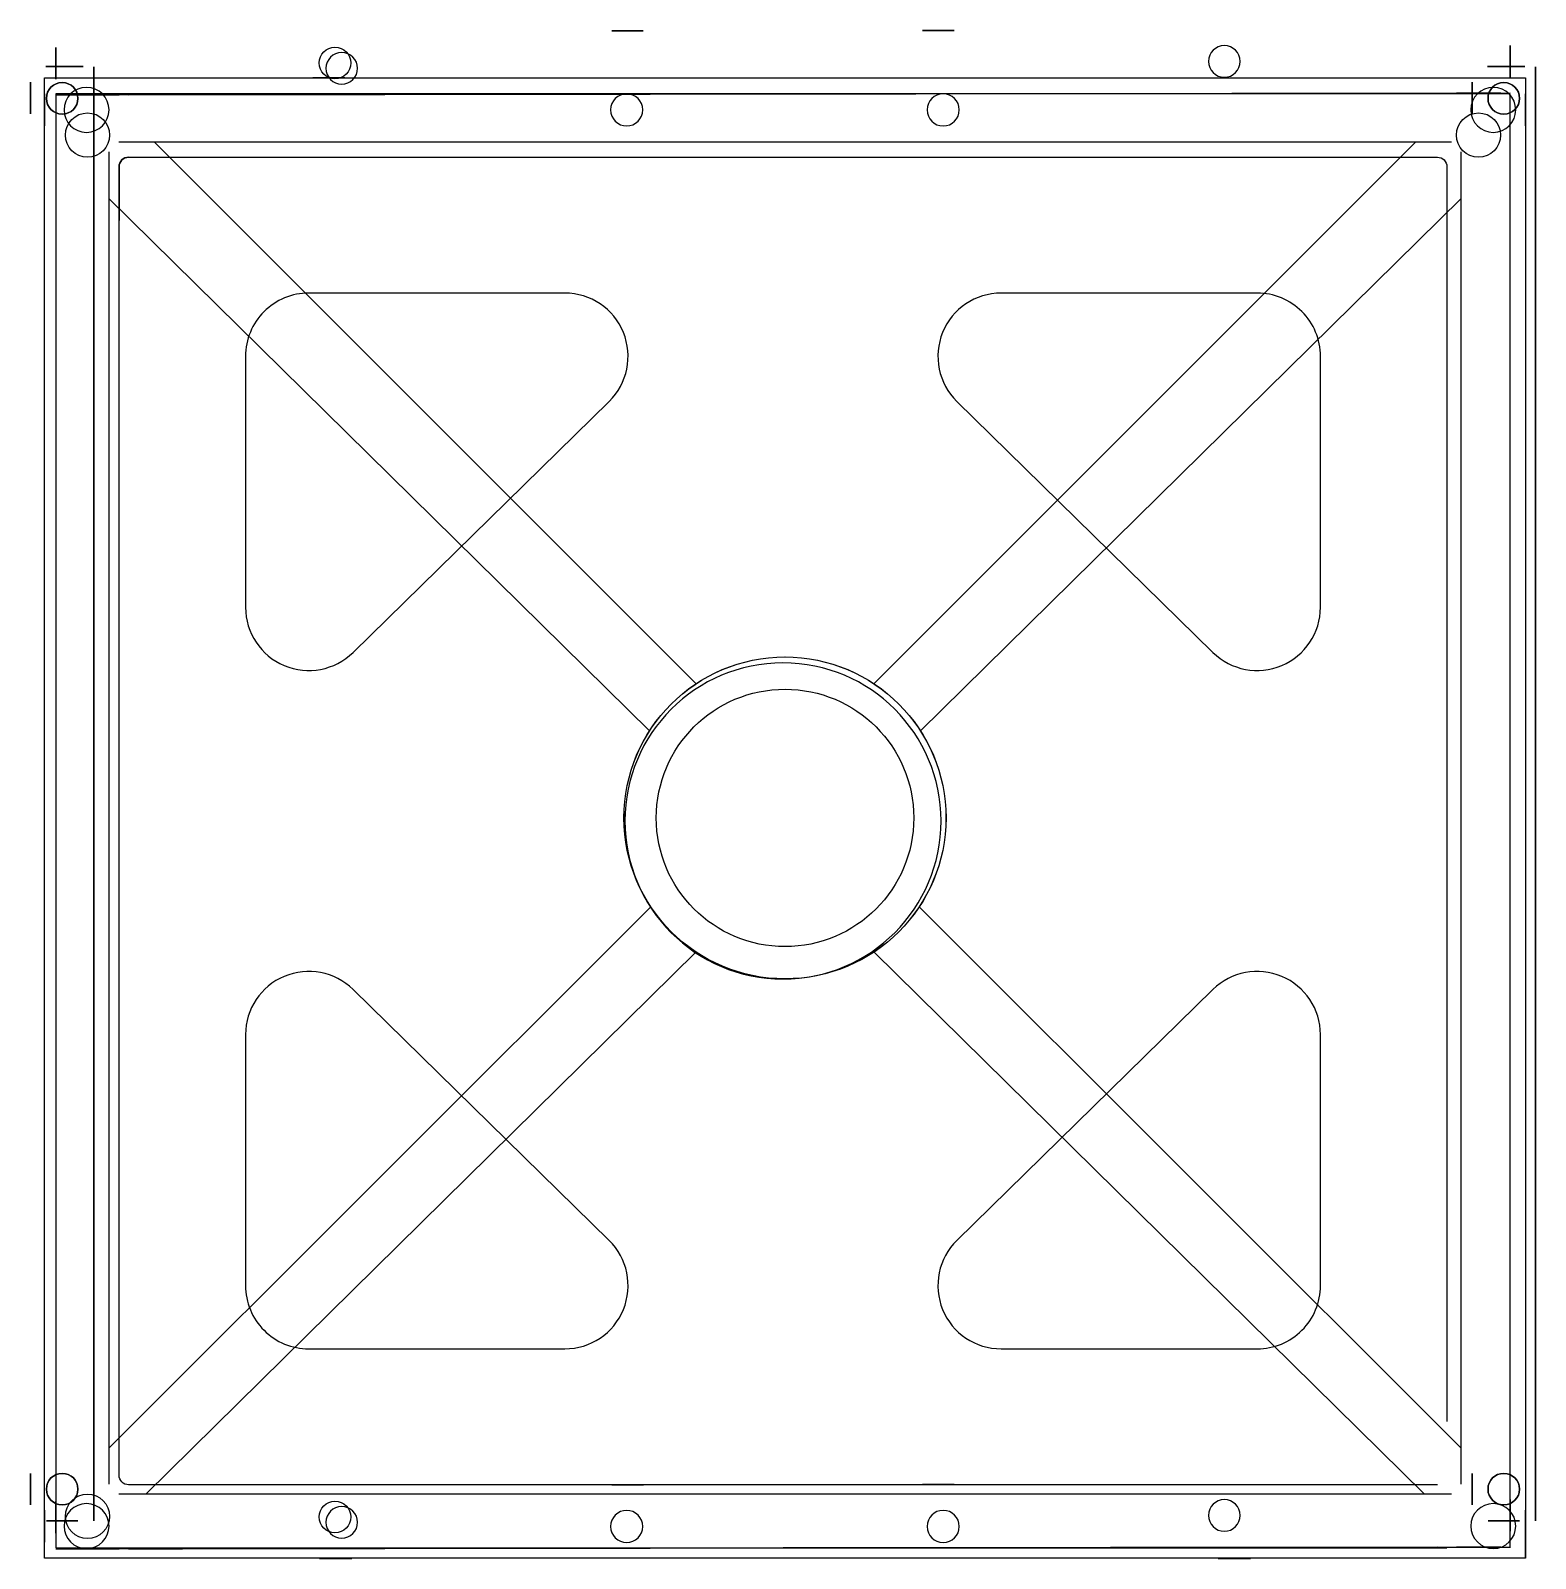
# Model space of a CAD drawing. Header units: inches. Extents: x -60 to 1126, y -58 to 3144.
# Drawn here: x 1006.9 to 1125.9, y 3022.8 to 3143.7 of the extents above.
import ezdxf

# ---------------------------------------------------------------- set-up
doc = ezdxf.new("R2010")
doc.units = ezdxf.units.IN
doc.header["$MEASUREMENT"] = 0

# ---------------------------------------------------------------- blocks, each defined once
blk = doc.blocks.new('A$C6F74025B')
for p, q in [((57.5, 57.5), (-57.5, 57.5)), ((-57.5, 57.5), (-57.5, 52.5)), ((57.5, 52.5), (57.5, 57.5)), ((-57.5, 52.5), (-57.5, -52.5)), ((-51.75, 52.5), (47.5, 52.5)), ((-6.76, 10.51), (-48.13, 52.5)), ((6.89, 10.43), (48.96, 52.5)), ((47.5, 52.5), (51.75, 52.5)), ((57.5, -57.5), (57.5, 52.5)), ((-52.5, 0), (-52.5, 51.75)), ((-52.5, 47.5), (-52.5, 51.75)), ((52.5, 51.75), (52.5, -47.5)), ((10.41, 6.91), (52.5, 49.62)), ((-10.43, 6.89), (-52.5, 48.96)), ((-52.5, -51.75), (-52.5, 0)), ((-10.43, -6.89), (-52.5, -48.96)), ((10.41, -6.91), (52.5, -49.62)), ((-6.76, -10.51), (-48.13, -52.5)), ((6.89, -10.43), (48.96, -52.5)), ((52.5, -47.5), (52.5, -51.75)), ((-57.5, -52.5), (-57.5, -57.5)), ((51.75, -52.5), (-51.75, -52.5)), ((-57.5, -57.5), (52.5, -57.5)), ((52.5, -57.5), (57.5, -57.5)), ((57.5, -57.5), (55, -57.5))]:
    blk.add_line(p, q)
at = {"extrusion": (1.85359e-16, 1, 0)}
for centre in [(55, 2.5, 57.5), (-55, 2.5, 57.5)]:
    blk.add_circle(centre, 1.25, dxfattribs=at)
for centre, radius in [((-55, 54.25), 1.75), ((55, 54.25), 1.75), ((-55, 12.29, 5), 1.25), ((55.04, 12.29, 5), 1.25), ((0, 0), 10), ((-55, -12.29, 5), 1.25), ((55.04, -12.29, 5), 1.25), ((-55, -55), 1.75), ((55, -55), 1.75)]:
    blk.add_circle(centre, radius)
at = {"extrusion": (-1, -5.68434e-15, 0)}
blk.add_circle((-35.44, 2.5, 57.5), 1.25, dxfattribs=at)
at = {"extrusion": (1, 0, 0)}
blk.add_circle((34.89, 2.08, 57.52), 1.25, dxfattribs=at)
at = {"color": 3, "extrusion": (0, 0, -1)}
blk.add_circle((0, 0), 12.5, dxfattribs=at)
at = {"extrusion": (1, -1.2919e-16, 0)}
blk.add_circle((-34.9, 2.53, 57.52), 1.25, dxfattribs=at)
at = {"extrusion": (0, -1, 0)}
for centre in [(-55, 2.5, 57.5), (55, 2.5, 57.5)]:
    blk.add_circle(centre, 1.25, dxfattribs=at)

msp = doc.modelspace()

# ---------------------------------------------------------------- linework, layer by layer
at = {"extrusion": (-0.001255, -2.40741e-35, -0.999999)}
for p, q in [((1008.02, 3022.86, 115.5), (1008.02, 3139.95, 115.5)), ((1008.02, 3139.95, 115.5), (1013.11, 3139.95, 115.5)), ((1013.11, 3139.95, 115.5), (1120.03, 3139.95, 115.36)), ((1120.03, 3139.95, 115.36), (1125.12, 3139.95, 115.35)), ((1125.12, 3139.95, 115.35), (1125.12, 3027.95, 115.35)), ((1066.57, 3134.86, 115.43), (1013.88, 3134.86, 115.49)), ((1018.2, 3134.86, 115.49), (1013.88, 3134.86, 115.49)), ((1059.55, 3092.02, 115.44), (1016.71, 3134.86, 115.49)), ((1119.26, 3134.86, 115.36), (1066.57, 3134.86, 115.43)), ((1073.59, 3092.02, 115.42), (1116.43, 3134.86, 115.37)), ((1013.11, 3134.1, 115.5), (1013.11, 3033.04, 115.5)), ((1120.03, 3028.71, 115.36), (1120.03, 3134.1, 115.36)), ((1055.86, 3088.29, 115.44), (1013.11, 3130.41, 115.5)), ((1077.28, 3088.29, 115.41), (1120.03, 3130.41, 115.36)), ((1055.95, 3074.39, 115.44), (1013.11, 3031.55, 115.5)), ((1077.19, 3074.39, 115.41), (1120.03, 3031.55, 115.36)), ((1059.53, 3070.8, 115.44), (1016.04, 3027.95, 115.49)), ((1073.61, 3070.8, 115.42), (1117.1, 3027.95, 115.36)), ((1013.11, 3033.04, 115.5), (1013.11, 3028.71, 115.5)), ((1013.88, 3027.95, 115.49), (1114.94, 3027.95, 115.37)), ((1114.94, 3027.95, 115.37), (1119.26, 3027.95, 115.36)), ((1125.12, 3027.95, 115.35), (1125.12, 3022.86, 115.35)), ((1125.12, 3022.86, 115.35), (1125.12, 3025.4, 115.35)), ((1013.11, 3022.86, 115.5), (1008.02, 3022.86, 115.5)), ((1125.12, 3022.86, 115.35), (1013.11, 3022.86, 115.5))]:
    msp.add_line(p, q, dxfattribs=at)
at = {"extrusion": (-0.001255, 0.999999, -6.12323e-17)}
for p, q in [((1118.91, 3138.73, 5.75), (1118.91, 3138.73, 109.25)), ((1123.91, 3138.74), (1123.91, 3138.74, 2.5)), ((1118.91, 3023.73, 5.75), (1118.91, 3023.73, 109.25)), ((1123.91, 3023.74), (1123.91, 3023.74, 2.5))]:
    msp.add_line(p, q, dxfattribs=at)
for points, elevation in [([(-1127.85, 5), (-1127.85, 0), (-1017.85, 0), (-1012.85, 0), (-1012.85, 115), (-1017.85, 115), (-1122.85, 115), (-1127.85, 115)], 3137.33), ([(-1017.71, 115), (-1122.71, 115), (-1127.71, 115), (-1127.71, 5), (-1127.71, 0), (-1017.71, 0), (-1012.71, 0), (-1012.71, 115)], 3022.33)]:
    msp.add_lwpolyline(points, close=True, dxfattribs=dict(at, elevation=elevation))
msp.add_lwpolyline([(1123.91, 3023.67), (1123.91, 3133.67), (1123.91, 3138.67), (1008.91, 3138.67), (1008.91, 3133.67), (1008.91, 3028.67), (1008.91, 3023.67), (1118.91, 3023.67)])
for points, elevation in [([(-1017.85, 109.25), (-1017.85, 10), (-1017.85, 5.75)], 3137.33), ([(-1022.85, 110), (-1018.6, 110), (-1070.35, 110), (-1122.1, 110)], 3137.33), ([(-1018.6, 5), (-1117.85, 5), (-1122.1, 5)], 3137.33), ([(-1017.71, 109.25), (-1017.71, 10), (-1017.71, 5.75)], 3022.33), ([(-1121.96, 110), (-1070.21, 110), (-1018.46, 110), (-1022.71, 110)], 3022.33), ([(-1018.46, 5), (-1117.71, 5), (-1121.96, 5)], 3022.33)]:
    msp.add_lwpolyline(points, dxfattribs=dict(at, elevation=elevation))
for points in [[(1014.66, 3133.67, 0.414214), (1013.91, 3132.92, -0.414214), (1014.66, 3133.67), (1113.91, 3133.67), (1118.16, 3133.67, -0.414214), (1118.91, 3132.92), (1118.91, 3033.67)], [(1118.16, 3028.67), (1014.66, 3028.67, -0.414214), (1013.91, 3029.42), (1013.91, 3081.17), (1013.91, 3132.92), (1013.91, 3128.67)]]:
    msp.add_lwpolyline(points, format="xyb")
for points in [[(1023.91, 3098.07, 0.664532), (1032.41, 3094.5), (1052.66, 3114.35, 0.671837), (1049.16, 3122.92), (1028.91, 3122.92, 0.414214), (1023.91, 3117.92)], [(1108.91, 3117.92, 0.414214), (1103.91, 3122.92), (1083.66, 3122.92, 0.671837), (1080.16, 3114.35), (1100.41, 3094.5, 0.664532), (1108.91, 3098.07)], [(1052.66, 3047.99), (1032.41, 3067.84, 0.664532), (1023.91, 3064.27), (1023.91, 3044.42, 0.414214), (1028.91, 3039.42), (1049.16, 3039.42, 0.671837)], [(1103.91, 3039.42, 0.414214), (1108.91, 3044.42), (1108.91, 3064.27, 0.664532), (1100.41, 3067.84), (1080.16, 3047.99, 0.671837), (1083.66, 3039.42)]]:
    msp.add_lwpolyline(points, format="xyb", close=True)
for centre, radius in [((-1058.06, 112.5, 3142.33), 1.25), ((-1058.06, 2.46, 3142.33), 1.25), ((-1082.64, 112.5, 3142.33), 1.25), ((-1082.64, 2.46, 3142.33), 1.25), ((-1016.1, 112.5, 3137.33), 1.75), ((-1016.1, 2.5, 3137.33), 1.75), ((-1125.35, 112.5, 3137.33), 1.75), ((-1125.35, 2.5, 3137.33), 1.75), ((-1057.92, 112.5, 3027.33), 1.25), ((-1057.92, 2.46, 3027.33), 1.25), ((-1082.5, 112.5, 3027.33), 1.25), ((-1082.5, 2.46, 3027.33), 1.25), ((-1015.96, 112.5, 3022.33), 1.75), ((-1015.96, 2.5, 3022.33), 1.75), ((-1125.21, 112.5, 3022.33), 1.75), ((-1125.21, 2.5, 3022.33), 1.75)]:
    msp.add_circle(centre, radius, dxfattribs=at)
at = {"extrusion": (-0.999999, -0.001255, -3.07747e-16)}
for centre in [(-3139.83, 112.5, -1012.85), (-3139.83, 2.5, -1012.85), (-3024.83, 112.5, -1012.71), (-3024.83, 2.5, -1012.71)]:
    msp.add_circle(centre, 1.25, dxfattribs=at)
for centre, radius in [((1030.98, 3141.12, 115), 1.25), ((1011.41, 3135.42), 1.75), ((1121.41, 3135.42), 1.75), ((1066.57, 3081.41, 115.43), 12.73), ((1066.57, 3081.41, 110.34), 12.73), ((1066.57, 3081.41, 110.34), 12.73), ((1066.57, 3081.41, 115.42), 10.18), ((1011.41, 3026.17), 1.75), ((1030.98, 3026.12, 115), 1.25)]:
    msp.add_circle(centre, radius)
at = {"extrusion": (1.22465e-16, -6.10786e-17, -1)}
for centre in [(-1031.52, 3140.7, 0.02), (-1031.52, 3025.7, 0.02)]:
    msp.add_circle(centre, 1.25, dxfattribs=at)
at = {"extrusion": (2.51654e-16, -6.09164e-17, -1)}
for centre in [(-1101.31, 3141.24, 0.02), (-1101.31, 3026.24, 0.02)]:
    msp.add_circle(centre, 1.25, dxfattribs=at)
at = {"extrusion": (0.999999, 0.001255, 1.22388e-16)}
for centre in [(3139.83, 2.5, 1127.85), (3139.83, 112.5, 1127.85), (3024.83, 2.5, 1127.71), (3024.83, 112.5, 1127.71)]:
    msp.add_circle(centre, 1.25, dxfattribs=at)
at = {"extrusion": (5.56187e-15, 1, -6.98197e-18)}
msp.add_circle((-1030.49, 112.93, 3139.95), 1.27, dxfattribs=at)
at = {"extrusion": (-0.999999, -3.07824e-16, 0.001255)}
for centre in [(-3137.41, 114.22, -1007.88), (-3025.4, 114.22, -1007.88)]:
    msp.add_circle(centre, 1.27, dxfattribs=at)
at = {"extrusion": (-0.001255, -2.40741e-35, -0.999999)}
for centre, radius in [((-1011.19, 3137.41, -116.77), 1.78), ((-1053.91, 3137.41, -111.68), 1.27), ((-1078.94, 3137.41, -111.68), 1.27), ((-1122.43, 3137.41, -116.77), 1.78), ((-1011.19, 3025.4, -116.77), 1.78), ((-1122.43, 3025.4, -116.77), 1.78), ((-1053.91, 3025.37, -111.68), 1.27), ((-1078.94, 3025.37, -111.68), 1.27)]:
    msp.add_circle(centre, radius, dxfattribs=at)
at = {"extrusion": (0.999999, 1.22465e-16, -0.001255)}
for centre in [(3137.41, 114.22, 1124.97), (3025.4, 114.22, 1124.97)]:
    msp.add_circle(centre, 1.27, dxfattribs=at)
at = {"color": 3, "extrusion": (0.001255, 2.40741e-35, 0.999999)}
msp.add_circle((1066.42, 3081.41, 116.77), 12.73, dxfattribs=at)
at = {"color": 3, "extrusion": (0, 0, -1)}
msp.add_circle((-1066.41, 3081.17), 12.5, dxfattribs=at)
at = {"extrusion": (1.22465e-16, -1, -1.53733e-19)}
msp.add_circle((1031.04, 113.35, -3022.84), 1.27, dxfattribs=at)
at = {"extrusion": (2.51654e-16, -1, -3.15908e-19)}
msp.add_circle((1102.1, 112.81, -3022.84), 1.27, dxfattribs=at)

# ---------------------------------------------------------------- block references
at = {"extrusion": (-1, 0, 6.12323e-17), "rotation": 180}
for p in [(-3083.32, 57.54, -1011.91), (-3083.32, 57.54, -1125.91)]:
    msp.add_blockref('A$C6F74025B', p, dxfattribs=at)

doc.saveas('drawing.dxf')
